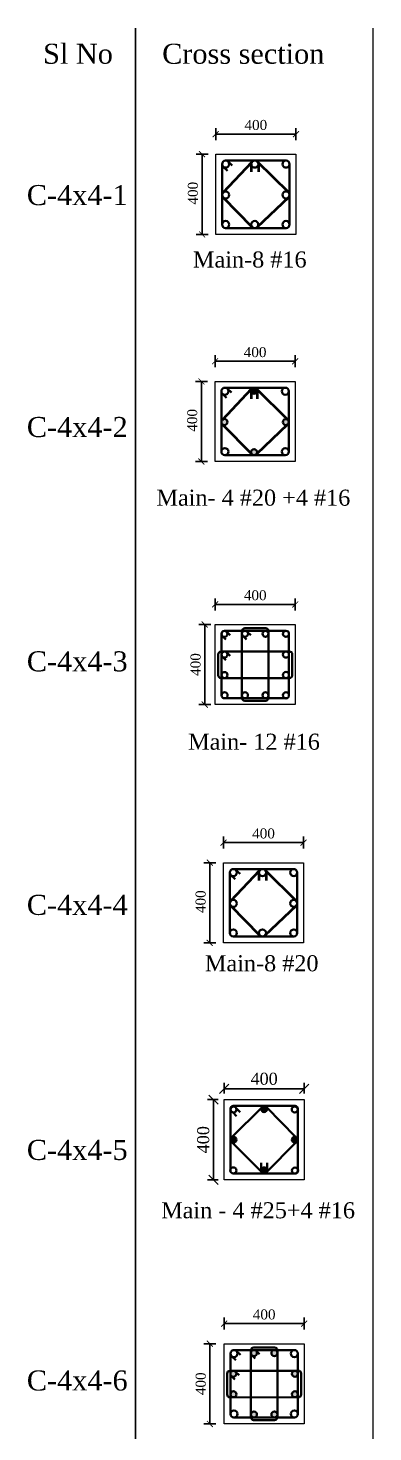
# Model space of a CAD drawing. Header units: millimetres. Extents: x -111267 to 10003021, y -40114 to 2098113.
# Drawn here: x 4269912 to 4278520, y 2031066 to 2066084 of the extents above; entities that cross this region are included whole.
import ezdxf

# ---------------------------------------------------------------- set-up
doc = ezdxf.new("R2010")
doc.units = ezdxf.units.MM
doc.header["$PDMODE"] = 2
doc.linetypes.add('DASHED2', pattern=[0.375, 0.25, -0.125])
doc.layers.add('5a.Hatch-TR-0', color=8, linetype='Continuous')
doc.layers.add('9.Title', color=7, linetype='Continuous')
for name, color, linetype, lineweight in [('object line', 23, 'Continuous', 13), ('reinmt', 241, 'Continuous', 40), ('S-Beam', 4, 'DASHED2', 15), ('S-Dim', 8, 'Continuous', 5)]:
    doc.layers.add(name, color=color, linetype=linetype, lineweight=lineweight)
doc.styles.add('DRIQsmall', font='times.ttf', dxfattribs={"height": 0.2})
doc.styles.add('Section_Scale_250', font='times.ttf', dxfattribs={"height": 250})
doc.styles.add('Times new roman', font='times.ttf', dxfattribs={"height": 300})
doc.dimstyles.new('Scale 20', dxfattribs={"dimscale": 0, "dimtxt": 250, "dimasz": 230, "dimexe": 150, "dimexo": 150, "dimgap": 100, "dimtad": 1, "dimtoh": 1, "dimdec": 0, "dimlfac": 0.2, "dimzin": 0, "dimdsep": 46, "dimtxsty": 'Times new roman', "dimblk": 'OBLIQUE', "dimcen": 0.09, "dimclrd": 256, "dimclrt": 3, "dimadec": 0, "dimazin": 0, "dimtfac": 1, "dimtdec": 0, "dimtofl": 0, "dimtmove": 0, "dimatfit": 3, "dimfxl": 150, "dimfxlon": 1, "dimtolj": 1, "dimtzin": 0, "dimarcsym": 0})
doc.dimstyles.new('Section_Scale 250', dxfattribs={"dimscale": 0, "dimtxt": 250, "dimasz": 150, "dimexe": 150, "dimexo": 150, "dimgap": 100, "dimtad": 1, "dimtoh": 1, "dimdec": 0, "dimlfac": 0.25, "dimzin": 0, "dimdsep": 46, "dimtxsty": 'Section_Scale_250', "dimblk": 'ARCHTICK', "dimcen": 0.09, "dimclrd": 256, "dimclrt": 3, "dimadec": 0, "dimazin": 0, "dimtfac": 1, "dimtdec": 0, "dimtofl": 0, "dimtmove": 0, "dimatfit": 3, "dimfxl": 150, "dimfxlon": 1, "dimtolj": 1, "dimtzin": 0, "dimarcsym": 0})

# ---------------------------------------------------------------- blocks, each defined once
blk = doc.blocks.new('_ArchTick')
at = {"color": 0, "linetype": 'ByBlock', "const_width": 0.15}
blk.add_lwpolyline([(-0.5, -0.5), (0.5, 0.5)], dxfattribs=at)
blk = doc.blocks.new('*D1004')
at = {"layer": 'Defpoints', "color": 0, "ltscale": 6, "transparency": 16777216}
for p in [(4274867, 2045265), (4274447, 2043265), (4274867, 2043265)]:
    blk.add_point(p, dxfattribs=at)
at = {"layer": 'S-Dim', "color": 0, "lineweight": -2, "ltscale": 6, "transparency": 16777216}
for p, q in [((4274597, 2045265), (4274297, 2045265)), ((4274597, 2043265), (4274297, 2043265))]:
    blk.add_line(p, q, dxfattribs=at)
at = {"layer": 'S-Dim', "lineweight": -2, "ltscale": 6, "transparency": 16777216}
blk.add_line((4274447, 2045265), (4274447, 2043265), dxfattribs=at)
at = {"layer": 'S-Dim', "lineweight": -2, "ltscale": 6, "transparency": 16777216, "xscale": 150, "yscale": 150, "zscale": 150}
for p, rotation in [((4274447, 2045265), 90), ((4274447, 2043265), 270)]:
    blk.add_blockref('_ArchTick', p, dxfattribs=dict(at, rotation=rotation))
at = {"layer": 'S-Dim', "color": 3, "ltscale": 6, "transparency": 16777216, "insert": (4274220, 2044293), "char_height": 250, "attachment_point": 5, "rotation": 90, "style": 'Section_Scale_250'}
blk.add_mtext('\\A1;400', dxfattribs=at)
blk = doc.blocks.new('*D1005')
at = {"layer": 'Defpoints', "color": 0, "ltscale": 6, "transparency": 16777216}
for p in [(4276789, 2045765), (4274789, 2045187), (4276789, 2045187)]:
    blk.add_point(p, dxfattribs=at)
at = {"layer": 'S-Dim', "color": 0, "lineweight": -2, "ltscale": 6, "transparency": 16777216}
for p, q in [((4274789, 2045615), (4274789, 2045915)), ((4276789, 2045615), (4276789, 2045915))]:
    blk.add_line(p, q, dxfattribs=at)
at = {"layer": 'S-Dim', "lineweight": -2, "ltscale": 6, "transparency": 16777216}
blk.add_line((4274789, 2045765), (4276789, 2045765), dxfattribs=at)
at = {"layer": 'S-Dim', "lineweight": -2, "ltscale": 6, "transparency": 16777216, "xscale": 150, "yscale": 150, "zscale": 150, "rotation": 180}
blk.add_blockref('_ArchTick', (4274789, 2045765), dxfattribs=at)
at = {"layer": 'S-Dim', "lineweight": -2, "ltscale": 6, "transparency": 16777216, "xscale": 150, "yscale": 150, "zscale": 150}
blk.add_blockref('_ArchTick', (4276789, 2045765), dxfattribs=at)
at = {"layer": 'S-Dim', "color": 3, "ltscale": 6, "transparency": 16777216, "insert": (4275789, 2045993), "char_height": 250, "attachment_point": 5, "style": 'Section_Scale_250'}
blk.add_mtext('\\A1;400', dxfattribs=at)
blk = doc.blocks.new('*D1020')
at = {"layer": 'Defpoints', "color": 0, "ltscale": 6, "transparency": 16777216}
for p in [(4274883, 2033267), (4274449, 2031267), (4274883, 2031267)]:
    blk.add_point(p, dxfattribs=at)
at = {"layer": 'S-Dim', "color": 0, "lineweight": -2, "ltscale": 6, "transparency": 16777216}
for p, q in [((4274599, 2033267), (4274299, 2033267)), ((4274599, 2031267), (4274299, 2031267))]:
    blk.add_line(p, q, dxfattribs=at)
at = {"layer": 'S-Dim', "lineweight": -2, "ltscale": 6, "transparency": 16777216}
blk.add_line((4274449, 2033267), (4274449, 2031267), dxfattribs=at)
at = {"layer": 'S-Dim', "lineweight": -2, "ltscale": 6, "transparency": 16777216, "xscale": 150, "yscale": 150, "zscale": 150}
for p, rotation in [((4274449, 2033267), 90), ((4274449, 2031267), 270)]:
    blk.add_blockref('_ArchTick', p, dxfattribs=dict(at, rotation=rotation))
at = {"layer": 'S-Dim', "color": 3, "ltscale": 6, "transparency": 16777216, "insert": (4274222, 2032267), "char_height": 250, "attachment_point": 5, "rotation": 90, "style": 'Section_Scale_250'}
blk.add_mtext('\\A1;400', dxfattribs=at)
blk = doc.blocks.new('*D1021')
at = {"layer": 'Defpoints', "color": 0, "ltscale": 6, "transparency": 16777216}
for p in [(4276805, 2033768), (4274805, 2033189), (4276805, 2033189)]:
    blk.add_point(p, dxfattribs=at)
at = {"layer": 'S-Dim', "color": 0, "lineweight": -2, "ltscale": 6, "transparency": 16777216}
for p, q in [((4274805, 2033618), (4274805, 2033918)), ((4276805, 2033618), (4276805, 2033918))]:
    blk.add_line(p, q, dxfattribs=at)
at = {"layer": 'S-Dim', "lineweight": -2, "ltscale": 6, "transparency": 16777216}
blk.add_line((4274805, 2033768), (4276805, 2033768), dxfattribs=at)
at = {"layer": 'S-Dim', "lineweight": -2, "ltscale": 6, "transparency": 16777216, "xscale": 150, "yscale": 150, "zscale": 150, "rotation": 180}
blk.add_blockref('_ArchTick', (4274805, 2033768), dxfattribs=at)
at = {"layer": 'S-Dim', "lineweight": -2, "ltscale": 6, "transparency": 16777216, "xscale": 150, "yscale": 150, "zscale": 150}
blk.add_blockref('_ArchTick', (4276805, 2033768), dxfattribs=at)
at = {"layer": 'S-Dim', "color": 3, "ltscale": 6, "transparency": 16777216, "insert": (4275805, 2033995), "char_height": 250, "attachment_point": 5, "style": 'Section_Scale_250'}
blk.add_mtext('\\A1;400', dxfattribs=at)
blk = doc.blocks.new('*D1012')
at = {"layer": 'Defpoints', "color": 0, "ltscale": 6, "transparency": 16777216}
for p in [(4274675, 2062937), (4274255, 2060937), (4274675, 2060937)]:
    blk.add_point(p, dxfattribs=at)
at = {"layer": 'S-Dim', "color": 0, "lineweight": -2, "ltscale": 6, "transparency": 16777216}
for p, q in [((4274405, 2062937), (4274105, 2062937)), ((4274405, 2060937), (4274105, 2060937))]:
    blk.add_line(p, q, dxfattribs=at)
at = {"layer": 'S-Dim', "lineweight": -2, "ltscale": 6, "transparency": 16777216}
blk.add_line((4274255, 2062937), (4274255, 2060937), dxfattribs=at)
at = {"layer": 'S-Dim', "lineweight": -2, "ltscale": 6, "transparency": 16777216, "xscale": 150, "yscale": 150, "zscale": 150}
for p, rotation in [((4274255, 2062937), 90), ((4274255, 2060937), 270)]:
    blk.add_blockref('_ArchTick', p, dxfattribs=dict(at, rotation=rotation))
at = {"layer": 'S-Dim', "color": 3, "ltscale": 6, "transparency": 16777216, "insert": (4274027, 2061965), "char_height": 250, "attachment_point": 5, "rotation": 90, "style": 'Section_Scale_250'}
blk.add_mtext('\\A1;400', dxfattribs=at)
blk = doc.blocks.new('*D1013')
at = {"layer": 'Defpoints', "color": 0, "ltscale": 6, "transparency": 16777216}
for p in [(4276597, 2063437), (4274597, 2062859), (4276597, 2062859)]:
    blk.add_point(p, dxfattribs=at)
at = {"layer": 'S-Dim', "color": 0, "lineweight": -2, "ltscale": 6, "transparency": 16777216}
for p, q in [((4274597, 2063287), (4274597, 2063587)), ((4276597, 2063287), (4276597, 2063587))]:
    blk.add_line(p, q, dxfattribs=at)
at = {"layer": 'S-Dim', "lineweight": -2, "ltscale": 6, "transparency": 16777216}
blk.add_line((4274597, 2063437), (4276597, 2063437), dxfattribs=at)
at = {"layer": 'S-Dim', "lineweight": -2, "ltscale": 6, "transparency": 16777216, "xscale": 150, "yscale": 150, "zscale": 150, "rotation": 180}
blk.add_blockref('_ArchTick', (4274597, 2063437), dxfattribs=at)
at = {"layer": 'S-Dim', "lineweight": -2, "ltscale": 6, "transparency": 16777216, "xscale": 150, "yscale": 150, "zscale": 150}
blk.add_blockref('_ArchTick', (4276597, 2063437), dxfattribs=at)
at = {"layer": 'S-Dim', "color": 3, "ltscale": 6, "transparency": 16777216, "insert": (4275597, 2063665), "char_height": 250, "attachment_point": 5, "style": 'Section_Scale_250'}
blk.add_mtext('\\A1;400', dxfattribs=at)
blk = doc.blocks.new('*D1008')
at = {"layer": 'Defpoints', "color": 0, "ltscale": 6, "transparency": 16777216}
for p in [(4274657, 2057272), (4274237, 2055272), (4274657, 2055272)]:
    blk.add_point(p, dxfattribs=at)
at = {"layer": 'S-Dim', "color": 0, "lineweight": -2, "ltscale": 6, "transparency": 16777216}
for p, q in [((4274387, 2057272), (4274087, 2057272)), ((4274387, 2055272), (4274087, 2055272))]:
    blk.add_line(p, q, dxfattribs=at)
at = {"layer": 'S-Dim', "lineweight": -2, "ltscale": 6, "transparency": 16777216}
blk.add_line((4274237, 2057272), (4274237, 2055272), dxfattribs=at)
at = {"layer": 'S-Dim', "lineweight": -2, "ltscale": 6, "transparency": 16777216, "xscale": 150, "yscale": 150, "zscale": 150}
for p, rotation in [((4274237, 2057272), 90), ((4274237, 2055272), 270)]:
    blk.add_blockref('_ArchTick', p, dxfattribs=dict(at, rotation=rotation))
at = {"layer": 'S-Dim', "color": 3, "ltscale": 6, "transparency": 16777216, "insert": (4274010, 2056299), "char_height": 250, "attachment_point": 5, "rotation": 90, "style": 'Section_Scale_250'}
blk.add_mtext('\\A1;400', dxfattribs=at)
blk = doc.blocks.new('*D1009')
at = {"layer": 'Defpoints', "color": 0, "ltscale": 6, "transparency": 16777216}
for p in [(4276579, 2057772), (4274579, 2057193), (4276579, 2057193)]:
    blk.add_point(p, dxfattribs=at)
at = {"layer": 'S-Dim', "color": 0, "lineweight": -2, "ltscale": 6, "transparency": 16777216}
for p, q in [((4274579, 2057622), (4274579, 2057922)), ((4276579, 2057622), (4276579, 2057922))]:
    blk.add_line(p, q, dxfattribs=at)
at = {"layer": 'S-Dim', "lineweight": -2, "ltscale": 6, "transparency": 16777216}
blk.add_line((4274579, 2057772), (4276579, 2057772), dxfattribs=at)
at = {"layer": 'S-Dim', "lineweight": -2, "ltscale": 6, "transparency": 16777216, "xscale": 150, "yscale": 150, "zscale": 150, "rotation": 180}
blk.add_blockref('_ArchTick', (4274579, 2057772), dxfattribs=at)
at = {"layer": 'S-Dim', "lineweight": -2, "ltscale": 6, "transparency": 16777216, "xscale": 150, "yscale": 150, "zscale": 150}
blk.add_blockref('_ArchTick', (4276579, 2057772), dxfattribs=at)
at = {"layer": 'S-Dim', "color": 3, "ltscale": 6, "transparency": 16777216, "insert": (4275579, 2057999), "char_height": 250, "attachment_point": 5, "style": 'Section_Scale_250'}
blk.add_mtext('\\A1;400', dxfattribs=at)
blk = doc.blocks.new('*D1022')
at = {"layer": 'Defpoints', "color": 0, "ltscale": 6, "transparency": 16777216}
for p in [(4274660, 2051208), (4274321, 2049208), (4274660, 2049208)]:
    blk.add_point(p, dxfattribs=at)
at = {"layer": 'S-Dim', "color": 0, "lineweight": -2, "ltscale": 6, "transparency": 16777216}
for p, q in [((4274471, 2051208), (4274171, 2051208)), ((4274471, 2049208), (4274171, 2049208))]:
    blk.add_line(p, q, dxfattribs=at)
at = {"layer": 'S-Dim', "lineweight": -2, "ltscale": 6, "transparency": 16777216}
blk.add_line((4274321, 2051208), (4274321, 2049208), dxfattribs=at)
at = {"layer": 'S-Dim', "lineweight": -2, "ltscale": 6, "transparency": 16777216, "xscale": 150, "yscale": 150, "zscale": 150}
for p, rotation in [((4274321, 2051208), 90), ((4274321, 2049208), 270)]:
    blk.add_blockref('_ArchTick', p, dxfattribs=dict(at, rotation=rotation))
at = {"layer": 'S-Dim', "color": 3, "ltscale": 6, "transparency": 16777216, "insert": (4274094, 2050208), "char_height": 250, "attachment_point": 5, "rotation": 90, "style": 'Section_Scale_250'}
blk.add_mtext('\\A1;400', dxfattribs=at)
blk = doc.blocks.new('*D1023')
at = {"layer": 'Defpoints', "color": 0, "ltscale": 6, "transparency": 16777216}
for p in [(4276582, 2051708), (4274582, 2051130), (4276582, 2051130)]:
    blk.add_point(p, dxfattribs=at)
at = {"layer": 'S-Dim', "color": 0, "lineweight": -2, "ltscale": 6, "transparency": 16777216}
for p, q in [((4274582, 2051558), (4274582, 2051858)), ((4276582, 2051558), (4276582, 2051858))]:
    blk.add_line(p, q, dxfattribs=at)
at = {"layer": 'S-Dim', "lineweight": -2, "ltscale": 6, "transparency": 16777216}
blk.add_line((4274582, 2051708), (4276582, 2051708), dxfattribs=at)
at = {"layer": 'S-Dim', "lineweight": -2, "ltscale": 6, "transparency": 16777216, "xscale": 150, "yscale": 150, "zscale": 150, "rotation": 180}
blk.add_blockref('_ArchTick', (4274582, 2051708), dxfattribs=at)
at = {"layer": 'S-Dim', "lineweight": -2, "ltscale": 6, "transparency": 16777216, "xscale": 150, "yscale": 150, "zscale": 150}
blk.add_blockref('_ArchTick', (4276582, 2051708), dxfattribs=at)
at = {"layer": 'S-Dim', "color": 3, "ltscale": 6, "transparency": 16777216, "insert": (4275582, 2051935), "char_height": 250, "attachment_point": 5, "style": 'Section_Scale_250'}
blk.add_mtext('\\A1;400', dxfattribs=at)
blk = doc.blocks.new('_Oblique')
at = {"color": 0, "linetype": 'ByBlock', "lineweight": -2}
blk.add_line((-0.5, -0.5), (0.5, 0.5), dxfattribs=at)
blk = doc.blocks.new('*D1024')
at = {"layer": 'Defpoints', "color": 0, "ltscale": 6, "transparency": 16777216}
for p in [(4274804, 2039355), (4274538, 2037355), (4274804, 2037355)]:
    blk.add_point(p, dxfattribs=at)
at = {"layer": 'S-Dim', "color": 0, "lineweight": -2, "ltscale": 6, "transparency": 16777216}
for p, q in [((4274654, 2039355), (4274388, 2039355)), ((4274654, 2037355), (4274388, 2037355))]:
    blk.add_line(p, q, dxfattribs=at)
at = {"layer": 'S-Dim', "lineweight": -2, "ltscale": 6, "transparency": 16777216}
blk.add_line((4274538, 2039355), (4274538, 2037355), dxfattribs=at)
at = {"layer": 'S-Dim', "lineweight": -2, "ltscale": 6, "transparency": 16777216, "xscale": 230, "yscale": 230, "zscale": 230}
for p, rotation in [((4274538, 2039355), 90), ((4274538, 2037355), 270)]:
    blk.add_blockref('_Oblique', p, dxfattribs=dict(at, rotation=rotation))
at = {"layer": 'S-Dim', "color": 3, "ltscale": 6, "transparency": 16777216, "insert": (4274285, 2038355), "char_height": 300, "attachment_point": 5, "rotation": 90, "style": 'Times new roman'}
blk.add_mtext('\\A1;400', dxfattribs=at)
blk = doc.blocks.new('*D1025')
at = {"layer": 'Defpoints', "color": 0, "ltscale": 6, "transparency": 16777216}
for p in [(4276804, 2039622), (4274804, 2039355), (4276804, 2039355)]:
    blk.add_point(p, dxfattribs=at)
at = {"layer": 'S-Dim', "color": 0, "lineweight": -2, "ltscale": 6, "transparency": 16777216}
for p, q in [((4274804, 2039505), (4274804, 2039772)), ((4276804, 2039505), (4276804, 2039772))]:
    blk.add_line(p, q, dxfattribs=at)
at = {"layer": 'S-Dim', "lineweight": -2, "ltscale": 6, "transparency": 16777216}
blk.add_line((4274804, 2039622), (4276804, 2039622), dxfattribs=at)
at = {"layer": 'S-Dim', "lineweight": -2, "ltscale": 6, "transparency": 16777216, "xscale": 230, "yscale": 230, "zscale": 230, "rotation": 180}
blk.add_blockref('_Oblique', (4274804, 2039622), dxfattribs=at)
at = {"layer": 'S-Dim', "lineweight": -2, "ltscale": 6, "transparency": 16777216, "xscale": 230, "yscale": 230, "zscale": 230}
blk.add_blockref('_Oblique', (4276804, 2039622), dxfattribs=at)
at = {"layer": 'S-Dim', "color": 3, "ltscale": 6, "transparency": 16777216, "insert": (4275804, 2039874), "char_height": 300, "attachment_point": 5, "style": 'Times new roman'}
blk.add_mtext('\\A1;400', dxfattribs=at)

msp = doc.modelspace()

# ---------------------------------------------------------------- hatches: boundary and pattern name
at = {"layer": '5a.Hatch-TR-0', "linetype": 'Continuous'}
h = msp.add_hatch(color=8, dxfattribs=at)
h.dxf.hatch_style = 1
h.paths.add_polyline_path([(4275629.2, 2057037.9, 1), (4275478.1, 2057037.9, 1)])
h = msp.add_hatch(color=8, dxfattribs=at)
h.dxf.hatch_style = 1
h.paths.add_polyline_path([(4274888.1, 2056257.7, 0.9851542), (4274737.1, 2056260), (4274737.1, 2056255.5, 0.9851542)])
h.paths.add_polyline_path([(4275477.4, 2055505.1, 1), (4275628.4, 2055505.1, 1)])
h.paths.add_polyline_path([(4276421.1, 2056256.5, 1), (4276270, 2056256.5, 1)])
h = msp.add_hatch(color=8, dxfattribs=at)
h.dxf.hatch_style = 1
edge = h.paths.add_edge_path()
edge.add_arc((4275804.4, 2039120.5), 75.5, 0, 360)
h = msp.add_hatch(color=8, dxfattribs=at)
h.dxf.hatch_style = 1
edge = h.paths.add_edge_path()
edge.add_arc((4275037.3, 2038355), 75.5, 0, 360)
h = msp.add_hatch(color=8, dxfattribs=at)
h.dxf.hatch_style = 1
edge = h.paths.add_edge_path()
edge.add_arc((4276571.4, 2038355), 75.5, 0, 360)
h = msp.add_hatch(color=8, dxfattribs=at)
h.dxf.hatch_style = 1
edge = h.paths.add_edge_path()
edge.add_arc((4275804.4, 2037589.4), 75.5, 0, 360)
h = msp.add_hatch(color=8, dxfattribs=at)
h.dxf.hatch_style = 1
h.paths.add_polyline_path([(4275473.4, 2033033.9, 1), (4275624.5, 2033033.9, 1)])
h.paths.add_polyline_path([(4276136.2, 2033033.7, 1), (4275985.2, 2033033.7, 1)])
h.paths.add_polyline_path([(4276495.6, 2032515.8, 1), (4276646.7, 2032515.8, 1)])
h.paths.add_polyline_path([(4276646.7, 2031998.1), (4276646.7, 2032013.2, 0.9510403), (4276496, 2032005.7, 0.9510403)])
h.paths.add_polyline_path([(4274963, 2032004.5, 1), (4275114.1, 2032004.5, 1)])
h.paths.add_polyline_path([(4275113.7, 2032515.8, 1), (4274962.6, 2032515.8, 1)])
h.paths.add_polyline_path([(4275623.8, 2031501.2, 1), (4275472.8, 2031501.2, 1)])
h.paths.add_polyline_path([(4276135.6, 2031501, 1), (4275984.5, 2031501, 1)])

# ---------------------------------------------------------------- linework, layer by layer
at = {"layer": '9.Title'}
msp.add_line((4272593.9, 1999049.5, -298154.9), (4272593.9, 2066083.9, -298154.9), dxfattribs=at)
at = {"layer": 'object line'}
for points, elevation in [([(4274596.6, 2062937.3), (4276596.6, 2062937.3), (4276596.6, 2060937.3), (4274596.6, 2060937.3)], -298154.9), ([(4274579.1, 2057271.5), (4276579.1, 2057271.5), (4276579.1, 2055271.5), (4274579.1, 2055271.5)], -298154.9), ([(4274789.3, 2045265.4), (4276789.3, 2045265.4), (4276789.3, 2043265.4), (4274789.3, 2043265.4)], -99385), ([(4274804.4, 2039355), (4276804.4, 2039355), (4276804.4, 2037355), (4274804.4, 2037355)], -99385), ([(4274804.7, 2033267.4), (4276804.7, 2033267.4), (4276804.7, 2031267.4), (4274804.7, 2031267.4)], -198769.9)]:
    msp.add_lwpolyline(points, close=True, dxfattribs=dict(at, elevation=elevation))
msp.add_lwpolyline([(4274581.9, 2051208.1), (4276581.9, 2051208.1), (4276581.9, 2049208.1), (4274581.9, 2049208.1)], close=True, dxfattribs=at)
at = {"layer": 'reinmt', "linetype": 'Continuous', "lineweight": 35}
for p, q in [((4274754.6, 2061185.8, -298154.9), (4274754.6, 2062690.9, -298154.9)), ((4274782.9, 2062626.1, -298154.9), (4274886, 2062525.1, -298154.9)), ((4274843, 2062779.3, -298154.9), (4276350.2, 2062779.3, -298154.9)), ((4274906.1, 2062752.7, -298154.9), (4275009.5, 2062655.6, -298154.9)), ((4276438.6, 2062690.9, -298154.9), (4276438.6, 2061183.6, -298154.9)), ((4276350.2, 2061095.3, -298154.9), (4274843, 2061095.3, -298154.9)), ((4274737.1, 2055520.1, -298154.9), (4274737.1, 2057025.1, -298154.9)), ((4274765.4, 2056960.3, -298154.9), (4274868.5, 2056859.4, -298154.9)), ((4274825.4, 2057113.5, -298154.9), (4276332.7, 2057113.5, -298154.9)), ((4274888.6, 2057087, -298154.9), (4274991.9, 2056989.8, -298154.9)), ((4276421.1, 2057025.1, -298154.9), (4276421.1, 2055517.9, -298154.9)), ((4276332.7, 2055429.5, -298154.9), (4274825.4, 2055429.5, -298154.9)), ((4274814.9, 2051050.1), (4276348.9, 2051050.1)), ((4274869.6, 2051024.1), (4274957.9, 2050941.1)), ((4275250, 2049373.5), (4275250.7, 2051042.8)), ((4275843.5, 2051112.8), (4275320.7, 2051112.8)), ((4275381.2, 2051026.7), (4275469.5, 2050943.7)), ((4275912.7, 2049373.4), (4275913.5, 2051042.8)), ((4274739.9, 2049441.1), (4274739.9, 2050975.1)), ((4274759.3, 2050916.7), (4274847.4, 2050830.5)), ((4275272.7, 2050921.2), (4275360.9, 2050834.9)), ((4276423.9, 2050975.1), (4276423.9, 2049441.1)), ((4274657.7, 2049939.6), (4274657.7, 2050462)), ((4274727.7, 2050532), (4276435.9, 2050533.3)), ((4274762, 2050403.2), (4274850.1, 2050316.9)), ((4274870.4, 2050508.7), (4274958.7, 2050425.6)), ((4276506, 2049940.9), (4276506, 2050463.3)), ((4274727.8, 2049869.6), (4276436, 2049870.9)), ((4276348.9, 2049366.1), (4274814.9, 2049366.1)), ((4275842.7, 2049303.5), (4275320, 2049303.5)), ((4275035.7, 2045107.4, -99385), (4276542.9, 2045107.4, -99385)), ((4275098.8, 2045080.9, -99385), (4275202.1, 2044983.7, -99385)), ((4274947.3, 2043513.9, -99385), (4274947.3, 2045019, -99385)), ((4274975.6, 2044954.2, -99385), (4275078.7, 2044853.3, -99385)), ((4276631.3, 2045019, -99385), (4276631.3, 2043511.8, -99385)), ((4276542.9, 2043423.4, -99385), (4275035.7, 2043423.4, -99385)), ((4274962.5, 2037584.4, -99385), (4274962.5, 2039125.6, -99385)), ((4275009.1, 2038425.1, -99385), (4275734.9, 2039150.2, -99385)), ((4275033.8, 2039196.9, -99385), (4276575, 2039196.9, -99385)), ((4275119.1, 2039125.9, -99385), (4275207.4, 2039042.9, -99385)), ((4275871.2, 2039155.8, -99385), (4276591.1, 2038427.9, -99385)), ((4276646.3, 2039125.6, -99385), (4276646.3, 2037584.4, -99385)), ((4275027.8, 2039032.7, -99385), (4275115.9, 2038946.4, -99385)), ((4275736, 2037557.3, -99385), (4274994.7, 2038292.6, -99385)), ((4276586.2, 2038280.9, -99385), (4275872.1, 2037555.9, -99385)), ((4275729.3, 2037597.5, -99385), (4275729.3, 2037777, -99385)), ((4275879.6, 2037596, -99385), (4275879.6, 2037775.6, -99385)), ((4276575, 2037513, -99385), (4275033.8, 2037513, -99385)), ((4276066.3, 2033172.1, -198769.9), (4275543.5, 2033172.1, -198769.9)), ((4274962.7, 2031513.8, -198769.9), (4274962.7, 2033021.1, -198769.9)), ((4274991, 2032956.2, -198769.9), (4275094.1, 2032855.3, -198769.9)), ((4275051, 2033109.4, -198769.9), (4276558.3, 2033109.4, -198769.9)), ((4275114.2, 2033082.9, -198769.9), (4275217.5, 2032985.8, -198769.9)), ((4275472.7, 2031432.8, -198769.9), (4275473.5, 2033102.1, -198769.9)), ((4275495.5, 2032980.5, -198769.9), (4275583.7, 2032894.3, -198769.9)), ((4275604, 2033086, -198769.9), (4275692.3, 2033003, -198769.9)), ((4276135.5, 2031432.8, -198769.9), (4276136.3, 2033102.1, -198769.9)), ((4276646.7, 2033022.4, -198769.9), (4276646.7, 2031500.4, -198769.9)), ((4274880.5, 2031998.9, -198769.9), (4274880.5, 2032521.3, -198769.9)), ((4274950.5, 2032591.3, -198769.9), (4276658.7, 2032592.6, -198769.9)), ((4274984.7, 2032462.5, -198769.9), (4275072.9, 2032376.2, -198769.9)), ((4275093.2, 2032568, -198769.9), (4275181.5, 2032484.9, -198769.9)), ((4276728.8, 2032000.2, -198769.9), (4276728.8, 2032522.6, -198769.9)), ((4274950.6, 2031928.9, -198769.9), (4276658.8, 2031930.2, -198769.9)), ((4276558.3, 2031425.4, -198769.9), (4275051, 2031425.4, -198769.9)), ((4276065.5, 2031362.8, -198769.9), (4275542.7, 2031362.8, -198769.9))]:
    msp.add_line(p, q, dxfattribs=at)
at = {"layer": 'reinmt', "linetype": 'Continuous', "ltscale": 5}
for p, q in [((4274778.8, 2061981.9, -298154.9), (4275505.3, 2062749.7, -298154.9)), ((4275482.8, 2062690.8, -298154.9), (4275482.8, 2062495.9, -298154.9)), ((4275633.2, 2062753.7, -298154.9), (4276410.7, 2061986.8, -298154.9)), ((4275659.6, 2062690.8, -298154.9), (4275659.6, 2062495.9, -298154.9)), ((4275507.6, 2061121.6, -298154.9), (4274781.7, 2061857.5, -298154.9)), ((4276411, 2061858.2, -298154.9), (4275632.8, 2061120.9, -298154.9)), ((4274761.1, 2056313, -298154.9), (4275491.7, 2057081.2, -298154.9)), ((4275478.9, 2057027.1, -298154.9), (4275478.9, 2056832.2, -298154.9)), ((4275612.4, 2057085.4, -298154.9), (4276390.3, 2056317.3, -298154.9)), ((4275628.4, 2057027.1, -298154.9), (4275628.4, 2056832.2, -298154.9)), ((4275493.4, 2055458.5, -298154.9), (4274768.1, 2056196.6, -298154.9)), ((4276390.8, 2056196, -298154.9), (4275611.9, 2055457.9, -298154.9)), ((4274971.5, 2044310.1, -99385), (4275698, 2045077.9, -99385)), ((4275825.9, 2045081.9, -99385), (4276603.3, 2044314.9, -99385)), ((4275675.5, 2045018.9, -99385), (4275675.5, 2044824.1, -99385)), ((4275852.2, 2045018.9, -99385), (4275852.2, 2044824.1, -99385)), ((4275700.2, 2043449.7, -99385), (4274974.4, 2044185.6, -99385)), ((4276603.7, 2044186.3, -99385), (4275825.5, 2043449.1, -99385))]:
    msp.add_line(p, q, dxfattribs=at)
at = {"layer": 'reinmt', "linetype": 'Continuous', "lineweight": 35}
for centre, radius in [((4274843, 2062690.9, -298154.9), 88.4), ((4275571.2, 2062690.8, -298154.9), 88.4), ((4276350.2, 2062690.9, -298154.9), 88.4), ((4274843, 2061921.2, -298154.9), 88.4), ((4276350.2, 2061922.3, -298154.9), 88.4), ((4274843, 2061183.6, -298154.9), 88.4), ((4275570.5, 2061183.6, -298154.9), 88.4), ((4276350.2, 2061183.6, -298154.9), 88.4), ((4274825.4, 2057025.1, -298154.9), 88.4), ((4275553.6, 2057037.9, -298154.9), 75.5), ((4276332.7, 2057025.1, -298154.9), 88.4), ((4274812.6, 2056257.7, -298154.9), 75.5), ((4276345.5, 2056256.5, -298154.9), 75.5), ((4274825.4, 2055517.9, -298154.9), 88.4), ((4275552.9, 2055505.1, -298154.9), 75.5), ((4276332.7, 2055517.9, -298154.9), 88.4), ((4274814.6, 2050972), 75.5), ((4275326.2, 2050974.6), 75.5), ((4275837.9, 2050974.4), 75.5), ((4276348.1, 2050973.4), 75.5), ((4274815.4, 2050456.5), 75.5), ((4276348.3, 2050456.5), 75.5), ((4274815.8, 2049945.2), 75.5), ((4276348.7, 2049946.3), 75.5), ((4274816.3, 2049442), 75.5), ((4275325.5, 2049441.9), 75.5), ((4275837.2, 2049441.7), 75.5), ((4276347.6, 2049440.1), 75.5), ((4275035.7, 2045019, -99385), 88.4), ((4275763.8, 2045018.9, -99385), 88.4), ((4276542.9, 2045019, -99385), 88.4), ((4275035.7, 2044249.3, -99385), 88.4), ((4276542.9, 2044250.5, -99385), 88.4), ((4275035.7, 2043511.8, -99385), 88.4), ((4275763.2, 2043511.8, -99385), 88.4), ((4276542.9, 2043511.8, -99385), 88.4), ((4275040.6, 2039109.1, -99385), 75.5), ((4275804.4, 2039120.5, -99385), 75.5), ((4276568.2, 2039109.1, -99385), 75.5), ((4275037.3, 2038355, -99385), 75.5), ((4276571.4, 2038355, -99385), 75.5), ((4275035.6, 2037589.6, -99385), 75.5), ((4275804.4, 2037589.4, -99385), 75.5), ((4276575, 2037584.4, -99385), 75.5), ((4275051, 2033021.1, -198769.9), 88.4), ((4275549, 2033033.9, -198769.9), 75.5), ((4276060.7, 2033033.7, -198769.9), 75.5), ((4276558.3, 2033021.1, -198769.9), 88.4), ((4275038.2, 2032515.8, -198769.9), 75.5), ((4276571.1, 2032515.8, -198769.9), 75.5), ((4275038.6, 2032004.5, -198769.9), 75.5), ((4276571.5, 2032005.7, -198769.9), 75.5), ((4275051, 2031513.8, -198769.9), 88.4), ((4275548.3, 2031501.2, -198769.9), 75.5), ((4276060, 2031501, -198769.9), 75.5), ((4276558.3, 2031513.8, -198769.9), 88.4)]:
    msp.add_circle(centre, radius, dxfattribs=at)
for centre, radius, start, end in [((4274814.9, 2050975.1), 75, 90, 180), ((4275320.7, 2051042.8), 70, 90, 179.97452), ((4275843.5, 2051042.8), 70, 359.97452, 90), ((4276348.9, 2050975.1), 75, 0, 90), ((4274727.7, 2050462), 70, 90.04268, 180), ((4276436, 2050463.3), 70, 0, 90.04268), ((4274727.7, 2049939.6), 70, 180, 270.04268), ((4276436, 2049940.9), 70, 270.04268, 0), ((4274814.9, 2049441.1), 75, 180, 270), ((4275320, 2049373.5), 70, 179.97452, 270), ((4275842.7, 2049373.5), 70, 270, 359.97452), ((4276348.9, 2049441.1), 75, 270, 0), ((4275033.8, 2039125.6, -99385), 71.4, 90, 180), ((4276575, 2039125.6, -99385), 71.4, 360, 90), ((4275033.8, 2037584.4, -99385), 71.4, 180, 270), ((4276575, 2037584.4, -99385), 71.4, 270, 0), ((4275543.5, 2033102.1, -198769.9), 70, 90, 179.97452), ((4276066.3, 2033102.1, -198769.9), 70, 359.97452, 90), ((4274950.5, 2032521.3, -198769.9), 70, 90.04268, 180), ((4276658.8, 2032522.6, -198769.9), 70, 0, 90.04268), ((4274950.5, 2031998.9, -198769.9), 70, 180, 270.04268), ((4276658.8, 2032000.2, -198769.9), 70, 270.04268, 0), ((4275542.7, 2031432.8, -198769.9), 70, 179.97452, 270), ((4276065.5, 2031432.8, -198769.9), 70, 270, 359.97452)]:
    msp.add_arc(centre, radius, start, end, dxfattribs=at)
at = {"layer": 'S-Beam', "linetype": 'Continuous', "ltscale": 5}
msp.add_line((4278520.1, 2066083.9, -298154.9), (4278520.1, 1999049.5, -298154.9), dxfattribs=at)

# ---------------------------------------------------------------- texts
at = {"color": 0, "linetype": 'Continuous', "char_height": 400, "attachment_point": 5, "style": 'Times new roman'}
for s, insert, width in [('Main-8 #16', (4275446.1, 2060308, -298154.9), 3405.581), ('Main- 4 #20 +4 #16', (4275535.3, 2054367.3, -298154.9), 4772.843), ('Main- 12 #16 ', (4275551, 2048280.9), 3405.581), ('Main-8 #20', (4275743.9, 2042753.2, -99385), 3405.581), ('Main - 4 #25+4 #16', (4275652.8, 2036591.9, -99385), 6018.498)]:
    msp.add_mtext(s, dxfattribs=dict(at, insert=insert, width=width))
at = {"layer": '9.Title', "linetype": 'Continuous', "lineweight": 9, "ltscale": 0.5, "char_height": 500, "width": 8540.737, "attachment_point": 5, "style": 'DRIQsmall'}
for s, insert in [('Sl No', (4271158.1, 2065439.7, -298154.9)), ('Cross section', (4275282.8, 2065439.7, -298154.9)), ('C-4x4-1', (4271139.2, 2061914.7, -298154.9)), ('C-4x4-2', (4271139.2, 2056129.2, -298154.9)), ('C-4x4-3', (4271139.2, 2050284.6, -298154.9)), ('C-4x4-4', (4271139.2, 2044209.3, -298154.9)), ('C-4x4-5', (4271139.2, 2038096.7, -298154.9)), ('C-4x4-6', (4271139.2, 2032345.7, -298154.9))]:
    msp.add_mtext(s, dxfattribs=dict(at, insert=insert))

# ---------------------------------------------------------------- dimensions: what is measured, and where the dimension line sits
at = {"layer": 'S-Dim', "ltscale": 6}
for base, p1, p2, angle, picture, middle in [((4276596.6, 2063437.4, -298154.9), (4274596.6, 2062859.1, -298154.9), (4276596.6, 2062859.1, -298154.9), 180, '*D1013', (4275596.6, 2063664.5, -298154.9)), ((4276579.1, 2057771.6, -298154.9), (4274579.1, 2057193.4, -298154.9), (4276579.1, 2057193.4, -298154.9), 180, '*D1009', (4275579.1, 2057998.8, -298154.9)), ((4276581.9, 2051708.2), (4274581.9, 2051130), (4276581.9, 2051130), 180, '*D1023', (4275581.9, 2051935.4)), ((4274321.4, 2049208.1), (4274660, 2051208.1), (4274660, 2049208.1), 90, '*D1022', (4274094.3, 2050208.1)), ((4276789.3, 2045765.5, -99385), (4274789.3, 2045187.3, -99385), (4276789.3, 2045187.3, -99385), 180, '*D1005', (4275789.3, 2045992.6, -99385)), ((4276804.7, 2033767.5, -198769.9), (4274804.7, 2033189.3, -198769.9), (4276804.7, 2033189.3, -198769.9), 180, '*D1021', (4275804.7, 2033994.7, -198769.9)), ((4274449.3, 2031267.4, -198769.9), (4274882.8, 2033267.4, -198769.9), (4274882.8, 2031267.4, -198769.9), 90, '*D1020', (4274222.1, 2032267.4, -198769.9))]:
    dim = msp.add_linear_dim(base=base, p1=p1, p2=p2, angle=angle, text='400', dimstyle='Section_Scale 250', override={"dimscale": 1}, dxfattribs=at)
    dim.commit()
    dim.dimension.update_dxf_attribs({"geometry": picture, "text_midpoint": middle})
for base, p1, p2, picture, middle in [((4274254.6, 2060937.3, -298154.9), (4274674.7, 2062937.3, -298154.9), (4274674.7, 2060937.3, -298154.9), '*D1012', (4274254.6, 2061964.7, -298154.9)), ((4274237.1, 2055271.5, -298154.9), (4274657.2, 2057271.5, -298154.9), (4274657.2, 2055271.5, -298154.9), '*D1008', (4274237.1, 2056299, -298154.9)), ((4274447.3, 2043265.4, -99385), (4274867.4, 2045265.4, -99385), (4274867.4, 2043265.4, -99385), '*D1004', (4274447.3, 2044292.9, -99385))]:
    dim = msp.add_linear_dim(base=base, p1=p1, p2=p2, angle=90, text='400', dimstyle='Section_Scale 250', override={"dimscale": 1}, dxfattribs=at)
    dim.commit()
    dim.dimension.update_dxf_attribs({"geometry": picture, "text_midpoint": middle, "dimtype": 160})
dim = msp.add_linear_dim(base=(4276804.4, 2039621.6, -99385), p1=(4274804.4, 2039355, -99385), p2=(4276804.4, 2039355, -99385), dimstyle='Scale 20', override={"dimscale": 1}, dxfattribs=at)
dim.commit()
dim.dimension.update_dxf_attribs({"geometry": '*D1025', "text_midpoint": (4275804.4, 2039874.2, -99385)})
dim = msp.add_linear_dim(base=(4274537.7, 2037355, -99385), p1=(4274804.4, 2039355, -99385), p2=(4274804.4, 2037355, -99385), angle=90, dimstyle='Scale 20', override={"dimscale": 1}, dxfattribs=at)
dim.commit()
dim.dimension.update_dxf_attribs({"geometry": '*D1024', "text_midpoint": (4274285.1, 2038355, -99385)})

doc.saveas('drawing.dxf')
